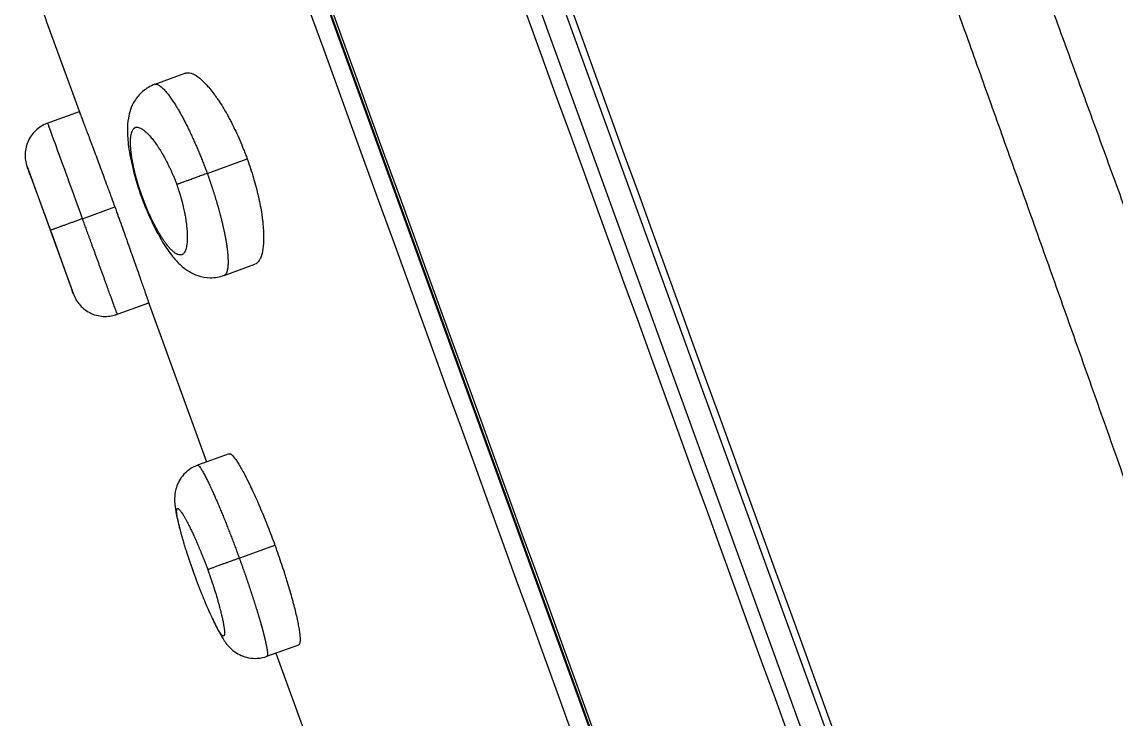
# Model space of a CAD drawing. Extents: x 0 to 1128, y 0 to 827.
# Drawn here: x 759.63 to 775.77, y 545.93 to 556.23 of the extents above; entities that cross this region are included whole.
import ezdxf

# ---------------------------------------------------------------- set-up
doc = ezdxf.new("R2010")
doc.units = 0
doc.header["$LTSCALE"] = 10
doc.header["$MEASUREMENT"] = 0
doc.layers.add('1', color=7, linetype='CONTINUOUS')

msp = doc.modelspace()

# ---------------------------------------------------------------- linework, layer by layer
at = {"layer": '1', "color": 7, "linetype": 'Continuous', "lineweight": -3}
for p, q in [((766.785, 558.739), (792.741, 487.231)), ((792.419, 487.141), (766.487, 558.582)), ((789.661, 486.141), (763.729, 557.581)), ((763.735, 557.583), (789.684, 486.096)), ((759.995, 556.225), (760.483, 554.88)), ((762.044, 555.467), (761.589, 555.302)), ((760.477, 554.899), (759.998, 554.725)), ((762.364, 553.988), (762.954, 554.202)), ((759.707, 554.088), (760.39, 552.207)), ((760.524, 553.32), (761.001, 553.493)), ((762.612, 552.482), (763.067, 552.647)), ((760.997, 551.896), (761.501, 552.079)), ((761.494, 552.097), (762.353, 549.729)), ((762.689, 549.851), (762.221, 549.681)), ((762.837, 548.309), (763.362, 548.499)), ((763.245, 546.861), (763.713, 547.031)), ((763.377, 546.909), (764.237, 544.541))]:
    msp.add_line(p, q, dxfattribs=at)
for points, knots in [([(773.159, 561.003), (773.212, 560.858), (773.318, 560.566), (773.478, 560.125), (773.641, 559.677), (773.806, 559.223), (773.973, 558.762), (774.143, 558.296), (774.315, 557.823), (774.489, 557.343), (774.666, 556.858), (774.845, 556.365), (775.027, 555.867), (775.21, 555.362), (775.397, 554.851), (775.585, 554.334), (775.776, 553.81), (775.969, 553.28), (776.165, 552.744), (776.363, 552.201), (776.563, 551.652), (776.765, 551.097), (776.97, 550.535), (777.178, 549.968), (777.387, 549.393), (777.599, 548.813), (777.814, 548.226), (778.03, 547.632), (778.249, 547.033), (778.471, 546.427), (778.694, 545.815), (778.92, 545.196), (779.149, 544.571), (779.379, 543.94), (779.613, 543.303), (779.848, 542.659), (780.086, 542.008), (780.326, 541.352), (780.568, 540.689), (780.813, 540.02), (781.06, 539.344), (781.31, 538.663), (781.562, 537.974), (781.816, 537.28), (782.073, 536.579), (782.332, 535.872), (782.593, 535.159), (782.856, 534.439), (783.122, 533.713), (783.391, 532.98), (783.661, 532.242), (783.934, 531.497), (784.21, 530.745), (784.487, 529.987), (784.767, 529.223), (785.05, 528.453), (785.335, 527.676), (785.622, 526.893), (785.911, 526.104), (786.274, 525.114), (786.707, 523.934), (787.205, 522.575), (787.694, 521.241), (788.174, 519.932), (788.644, 518.649), (789.105, 517.39), (789.557, 516.157), (789.999, 514.95), (790.433, 513.767), (790.857, 512.61), (791.271, 511.478), (791.676, 510.371), (792.072, 509.289), (792.459, 508.233), (792.836, 507.202), (793.204, 506.196), (793.563, 505.215), (793.912, 504.26), (794.253, 503.33), (794.583, 502.425), (794.905, 501.545), (795.217, 500.69), (795.52, 499.861), (795.814, 499.057), (796.098, 498.278), (796.373, 497.525), (796.638, 496.797), (796.895, 496.094), (797.142, 495.416), (797.38, 494.763), (797.608, 494.136), (797.827, 493.534), (798.037, 492.957), (798.238, 492.406), (798.429, 491.879), (798.611, 491.378), (798.783, 490.902), (798.947, 490.452), (799.101, 490.026), (799.2, 489.751), (799.248, 489.618)], [0, 0, 0, 0, 0.00609, 0.012269, 0.018537, 0.024893, 0.031338, 0.037872, 0.044495, 0.051206, 0.058007, 0.064896, 0.071874, 0.07894, 0.086096, 0.09334, 0.100673, 0.108095, 0.115605, 0.123205, 0.130893, 0.13867, 0.146536, 0.15449, 0.162533, 0.170666, 0.178886, 0.187196, 0.195595, 0.204082, 0.212658, 0.221323, 0.230077, 0.238919, 0.24785, 0.256871, 0.265979, 0.275177, 0.284464, 0.293839, 0.303303, 0.312856, 0.322498, 0.332228, 0.342047, 0.351955, 0.361952, 0.372038, 0.382213, 0.392476, 0.402828, 0.413269, 0.423799, 0.434417, 0.445125, 0.455921, 0.466806, 0.47778, 0.488842, 0.499994, 0.519397, 0.538445, 0.55714, 0.575481, 0.593468, 0.611101, 0.62838, 0.645305, 0.661876, 0.678092, 0.693955, 0.709464, 0.724619, 0.73942, 0.753867, 0.76796, 0.781698, 0.795083, 0.808114, 0.820791, 0.833114, 0.845083, 0.856698, 0.867959, 0.878866, 0.889419, 0.899618, 0.909464, 0.918955, 0.928092, 0.936876, 0.945305, 0.95338, 0.961102, 0.96847, 0.975483, 0.982143, 0.988449, 0.994402, 1, 1, 1, 1]), ([(797.041, 488.82), (796.978, 488.995), (796.851, 489.347), (796.66, 489.876), (796.468, 490.409), (796.276, 490.945), (796.082, 491.484), (795.887, 492.027), (795.691, 492.574), (795.495, 493.124), (795.297, 493.677), (795.098, 494.234), (794.899, 494.794), (794.698, 495.358), (794.496, 495.926), (794.294, 496.496), (794.09, 497.07), (793.885, 497.648), (793.68, 498.229), (793.473, 498.814), (793.266, 499.402), (793.057, 499.993), (792.847, 500.588), (792.637, 501.187), (792.425, 501.789), (792.213, 502.394), (791.999, 503.003), (791.785, 503.615), (791.569, 504.231), (791.352, 504.85), (791.135, 505.473), (790.916, 506.099), (790.532, 507.202), (789.968, 508.824), (789.211, 511.005), (788.412, 513.313), (787.6, 515.665), (786.711, 518.246), (785.68, 521.241), (784.697, 524.1), (783.858, 526.542), (783.259, 528.285), (782.715, 529.864), (782.228, 531.28), (781.797, 532.532), (781.308, 533.95), (780.748, 535.569), (780.107, 537.423), (779.484, 539.218), (778.881, 540.955), (778.349, 542.481), (777.884, 543.812), (777.482, 544.963), (777.083, 546.1), (776.689, 547.223), (776.298, 548.332), (775.912, 549.427), (775.53, 550.508), (775.152, 551.575), (774.778, 552.629), (774.408, 553.668), (774.042, 554.693), (773.68, 555.705), (773.323, 556.702), (772.969, 557.686), (772.62, 558.656), (772.274, 559.611), (772.045, 560.244), (771.931, 560.557)], [0, 0, 0, 0, 0.007353, 0.014754, 0.022202, 0.029697, 0.03724, 0.044829, 0.052466, 0.060151, 0.067882, 0.075661, 0.083488, 0.091361, 0.099282, 0.10725, 0.115266, 0.123329, 0.131439, 0.139596, 0.147801, 0.156053, 0.164352, 0.172699, 0.181093, 0.189534, 0.198023, 0.206559, 0.215142, 0.223773, 0.23245, 0.241176, 0.249948, 0.278573, 0.30895, 0.341079, 0.374961, 0.407163, 0.448837, 0.499981, 0.526503, 0.550751, 0.572724, 0.592422, 0.609846, 0.624994, 0.651629, 0.677447, 0.702448, 0.726634, 0.750003, 0.766236, 0.782278, 0.79813, 0.81379, 0.829259, 0.844538, 0.859625, 0.874522, 0.889227, 0.903742, 0.918066, 0.932199, 0.946141, 0.959892, 0.973452, 0.986821, 1, 1, 1, 1]), ([(762.043, 555.467), (762.043, 555.467), (762.044, 555.467), (762.05, 555.47), (762.056, 555.471), (762.069, 555.473), (762.076, 555.474), (762.096, 555.473), (762.111, 555.471), (762.156, 555.457), (762.189, 555.44), (762.234, 555.407), (762.243, 555.4), (762.262, 555.385), (762.272, 555.377), (762.3, 555.351), (762.32, 555.332), (762.379, 555.269), (762.421, 555.219), (762.474, 555.146), (762.485, 555.131), (762.506, 555.101), (762.517, 555.085), (762.55, 555.037), (762.593, 554.969), (762.636, 554.896), (762.668, 554.838), (762.679, 554.818), (762.7, 554.778), (762.711, 554.758), (762.764, 554.655), (762.804, 554.569), (762.862, 554.435), (762.882, 554.39), (762.909, 554.32), (762.918, 554.296), (762.936, 554.249), (762.945, 554.226), (762.954, 554.202)], [0, 0, 0, 0, 0.001466, 0.001466, 0.03267, 0.03267, 0.063874, 0.063874, 0.126283, 0.126283, 0.2511, 0.2511, 0.282304, 0.282304, 0.313508, 0.313508, 0.375916, 0.375916, 0.500733, 0.500733, 0.531937, 0.531937, 0.563141, 0.563141, 0.62555, 0.687958, 0.687958, 0.719162, 0.719162, 0.750367, 0.750367, 0.875183, 0.875183, 0.937592, 0.937592, 0.968796, 0.968796, 1, 1, 1, 1]), ([(761.593, 555.304), (761.524, 555.278), (761.411, 555.213), (761.257, 555.028), (761.196, 554.827), (761.181, 554.619), (761.199, 554.37), (761.267, 554.031), (761.345, 553.777), (761.395, 553.636)], [0, 0, 0, 0, 0.115148, 0.214415, 0.374506, 0.487247, 0.629878, 0.801809, 1, 1, 1, 1]), ([(761.589, 555.302), (761.589, 555.302), (761.595, 555.304), (761.607, 555.306), (761.627, 555.302), (761.649, 555.293), (761.671, 555.278), (761.693, 555.259), (761.717, 555.237), (761.74, 555.213), (761.763, 555.186), (761.785, 555.158), (761.807, 555.129), (761.828, 555.1), (761.848, 555.071), (761.867, 555.042), (761.885, 555.015), (761.902, 554.989), (761.917, 554.963), (761.932, 554.938), (761.948, 554.911), (761.963, 554.884), (761.978, 554.856), (761.994, 554.828), (762.009, 554.799), (762.024, 554.77), (762.04, 554.74), (762.055, 554.709), (762.07, 554.679), (762.086, 554.648), (762.101, 554.616), (762.116, 554.584), (762.131, 554.552), (762.146, 554.52), (762.161, 554.487), (762.175, 554.455), (762.19, 554.422), (762.204, 554.389), (762.219, 554.355), (762.233, 554.322), (762.247, 554.289), (762.261, 554.255), (762.274, 554.222), (762.288, 554.188), (762.301, 554.155), (762.314, 554.121), (762.327, 554.088), (762.339, 554.054), (762.352, 554.021), (762.36, 553.999), (762.364, 553.988)], [0, 0, 0, 0, 0.001384, 0.046079, 0.088946, 0.129987, 0.169201, 0.206588, 0.242149, 0.275883, 0.30779, 0.33787, 0.366124, 0.392551, 0.417151, 0.439926, 0.460875, 0.479998, 0.497296, 0.514924, 0.532456, 0.549891, 0.56723, 0.584473, 0.60162, 0.618672, 0.635628, 0.65249, 0.669256, 0.685929, 0.702507, 0.718991, 0.735382, 0.751679, 0.767883, 0.783994, 0.800014, 0.815941, 0.831776, 0.847519, 0.863172, 0.878734, 0.894205, 0.909586, 0.924877, 0.940079, 0.955192, 0.970216, 0.985152, 1, 1, 1, 1]), ([(760.477, 554.899), (760.477, 554.899), (760.477, 554.899), (760.477, 554.899), (760.478, 554.897), (760.48, 554.89), (760.481, 554.887), (760.484, 554.88), (760.485, 554.876), (760.494, 554.854), (760.504, 554.828), (760.521, 554.784), (760.524, 554.774), (760.532, 554.755), (760.536, 554.744), (760.548, 554.712), (760.557, 554.688), (760.586, 554.612), (760.608, 554.554), (760.639, 554.472), (760.645, 554.456), (760.658, 554.421), (760.664, 554.404), (760.684, 554.351), (760.712, 554.277), (760.741, 554.199), (760.771, 554.117), (760.787, 554.075), (760.834, 553.947), (760.867, 553.86), (760.908, 553.747), (760.916, 553.724), (760.933, 553.679), (760.942, 553.656), (760.967, 553.586), (760.984, 553.54), (761.001, 553.493)], [0, 0, 0, 0, 0.00067, 0.00067, 0.063128, 0.063128, 0.094357, 0.094357, 0.125586, 0.125586, 0.250502, 0.250502, 0.281731, 0.281731, 0.31296, 0.31296, 0.375419, 0.375419, 0.500335, 0.500335, 0.531564, 0.531564, 0.562793, 0.562793, 0.625251, 0.687709, 0.687709, 0.750167, 0.750167, 0.875084, 0.875084, 0.906313, 0.906313, 0.937542, 0.937542, 1, 1, 1, 1]), ([(760.016, 554.732), (759.954, 554.71), (759.87, 554.663), (759.778, 554.566), (759.723, 554.477), (759.688, 554.379), (759.67, 554.246), (759.685, 554.151), (759.707, 554.088)], [0, 0, 0, 0, 0.23833, 0.367082, 0.498814, 0.630721, 0.759977, 1, 1, 1, 1]), ([(760.524, 553.32), (760.391, 553.689), (760.257, 554.057), (760.067, 554.578), (760.011, 554.731), (760.012, 554.731)], [0, 0, 0, 0, 0.5, 0.5, 1, 1, 1, 1]), ([(761.407, 553.641), (761.405, 553.645), (761.402, 553.655), (761.397, 553.669), (761.392, 553.683), (761.387, 553.697), (761.382, 553.711), (761.378, 553.725), (761.373, 553.738), (761.368, 553.752), (761.364, 553.766), (761.359, 553.78), (761.355, 553.794), (761.351, 553.807), (761.347, 553.821), (761.342, 553.835), (761.338, 553.848), (761.334, 553.862), (761.331, 553.875), (761.327, 553.888), (761.323, 553.902), (761.319, 553.915), (761.316, 553.928), (761.312, 553.941), (761.309, 553.954), (761.299, 553.991), (761.286, 554.047), (761.271, 554.116), (761.26, 554.172), (761.253, 554.216), (761.248, 554.248), (761.245, 554.27), (761.243, 554.288), (761.241, 554.304), (761.239, 554.323), (761.237, 554.342), (761.236, 554.361), (761.234, 554.379), (761.233, 554.398), (761.233, 554.417), (761.232, 554.435), (761.232, 554.454), (761.232, 554.472), (761.233, 554.49), (761.234, 554.507), (761.236, 554.524), (761.239, 554.55), (761.245, 554.581), (761.255, 554.611), (761.266, 554.633), (761.277, 554.648), (761.287, 554.657), (761.296, 554.663), (761.306, 554.668), (761.319, 554.671), (761.339, 554.67), (761.365, 554.664), (761.399, 554.647), (761.432, 554.623), (761.461, 554.597), (761.484, 554.576), (761.506, 554.553), (761.527, 554.529), (761.549, 554.503), (761.57, 554.477), (761.59, 554.449), (761.606, 554.426), (761.623, 554.403), (761.643, 554.372), (761.677, 554.32), (761.723, 554.241), (761.762, 554.169), (761.788, 554.116), (761.799, 554.094), (761.81, 554.071), (761.821, 554.047), (761.832, 554.024), (761.843, 554), (761.853, 553.975), (761.864, 553.951), (761.874, 553.926), (761.884, 553.901), (761.894, 553.875), (761.903, 553.85), (761.91, 553.833), (761.913, 553.824)], [0, 0, 0, 0, 0.004673, 0.009337, 0.013992, 0.018638, 0.023275, 0.027903, 0.032523, 0.037133, 0.041735, 0.046329, 0.050913, 0.055489, 0.060056, 0.064615, 0.069164, 0.073704, 0.078235, 0.082756, 0.087268, 0.091771, 0.096263, 0.100746, 0.105219, 0.109682, 0.139129, 0.164519, 0.185854, 0.203151, 0.216429, 0.225708, 0.231001, 0.238982, 0.247173, 0.255576, 0.264193, 0.273025, 0.282075, 0.291344, 0.300835, 0.310548, 0.320486, 0.33065, 0.341042, 0.351662, 0.362512, 0.391816, 0.417851, 0.440577, 0.459965, 0.475997, 0.488658, 0.497936, 0.515232, 0.537545, 0.564834, 0.597029, 0.634033, 0.652654, 0.670686, 0.688142, 0.705037, 0.721385, 0.737202, 0.752494, 0.767268, 0.773353, 0.788638, 0.813159, 0.846945, 0.889969, 0.898306, 0.906666, 0.915047, 0.923449, 0.931872, 0.940315, 0.948778, 0.957262, 0.965765, 0.974289, 0.982836, 0.991405, 1, 1, 1, 1]), ([(762.954, 554.202), (762.988, 554.107), (763.019, 554.013), (763.06, 553.873), (763.073, 553.826), (763.091, 553.757), (763.097, 553.733), (763.108, 553.687), (763.114, 553.665), (763.139, 553.552), (763.155, 553.466), (763.171, 553.363), (763.174, 553.343), (763.179, 553.303), (763.181, 553.283), (763.187, 553.225), (763.194, 553.151), (763.196, 553.083), (763.196, 553.034), (763.196, 553.018), (763.195, 552.987), (763.195, 552.972), (763.19, 552.899), (763.183, 552.848), (763.167, 552.784), (763.161, 552.764), (763.15, 552.738), (763.146, 552.73), (763.138, 552.714), (763.134, 552.707), (763.112, 552.674), (763.091, 552.657), (763.067, 552.647), (763.067, 552.647), (763.066, 552.647)], [0, 0, 0, 0, 0.124634, 0.124634, 0.186951, 0.186951, 0.218109, 0.218109, 0.249268, 0.249268, 0.373902, 0.373902, 0.40506, 0.40506, 0.436219, 0.436219, 0.498536, 0.560853, 0.560853, 0.592011, 0.592011, 0.62317, 0.62317, 0.747804, 0.747804, 0.810121, 0.810121, 0.841279, 0.841279, 0.872438, 0.872438, 0.997071, 0.997071, 1, 1, 1, 1]), ([(760.054, 553.149), (760.052, 553.155), (760.048, 553.165), (760.043, 553.18), (760.037, 553.195), (760.032, 553.211), (760.026, 553.226), (760.021, 553.241), (760.015, 553.256), (760.01, 553.271), (760.004, 553.286), (759.999, 553.301), (759.993, 553.316), (759.988, 553.331), (759.982, 553.346), (759.977, 553.361), (759.971, 553.376), (759.966, 553.391), (759.96, 553.406), (759.955, 553.421), (759.95, 553.435), (759.944, 553.45), (759.939, 553.465), (759.933, 553.48), (759.928, 553.494), (759.914, 553.533), (759.891, 553.594), (759.862, 553.673), (759.835, 553.747), (759.807, 553.822), (759.779, 553.896), (759.754, 553.964), (759.733, 554.018), (759.718, 554.058), (759.709, 554.083), (759.707, 554.088), (759.707, 554.088)], [0, 0, 0, 0, 0.010354, 0.020691, 0.031012, 0.041322, 0.051622, 0.061917, 0.072208, 0.0825, 0.092794, 0.103094, 0.113403, 0.123724, 0.134059, 0.144413, 0.154787, 0.165185, 0.175609, 0.186062, 0.196548, 0.207069, 0.217627, 0.228226, 0.238869, 0.249558, 0.312845, 0.375182, 0.43718, 0.499462, 0.582284, 0.665241, 0.74977, 0.834341, 0.917386, 1, 1, 1, 1]), ([(762.364, 553.988), (762.366, 553.982), (762.37, 553.97), (762.377, 553.952), (762.383, 553.935), (762.389, 553.917), (762.395, 553.899), (762.402, 553.881), (762.408, 553.862), (762.414, 553.844), (762.42, 553.826), (762.426, 553.808), (762.432, 553.79), (762.438, 553.771), (762.444, 553.753), (762.45, 553.734), (762.456, 553.716), (762.462, 553.698), (762.468, 553.679), (762.474, 553.661), (762.479, 553.642), (762.485, 553.624), (762.491, 553.605), (762.496, 553.586), (762.502, 553.568), (762.507, 553.549), (762.512, 553.531), (762.518, 553.512), (762.523, 553.494), (762.528, 553.475), (762.533, 553.457), (762.538, 553.438), (762.543, 553.42), (762.548, 553.402), (762.553, 553.383), (762.558, 553.365), (762.563, 553.347), (762.567, 553.329), (762.572, 553.311), (762.576, 553.292), (762.581, 553.274), (762.585, 553.257), (762.589, 553.239), (762.593, 553.221), (762.597, 553.203), (762.601, 553.186), (762.605, 553.168), (762.609, 553.151), (762.613, 553.134), (762.616, 553.116), (762.62, 553.099), (762.623, 553.082), (762.627, 553.066), (762.63, 553.049), (762.633, 553.032), (762.636, 553.016), (762.639, 553), (762.642, 552.984), (762.644, 552.968), (762.647, 552.954), (762.648, 552.942), (762.65, 552.932), (762.652, 552.921), (762.653, 552.911), (762.654, 552.9), (762.656, 552.889), (762.657, 552.877), (762.659, 552.866), (762.66, 552.854), (762.661, 552.842), (762.663, 552.83), (762.664, 552.818), (762.665, 552.806), (762.666, 552.793), (762.667, 552.781), (762.668, 552.769), (762.669, 552.756), (762.669, 552.743), (762.67, 552.731), (762.67, 552.718), (762.671, 552.706), (762.671, 552.693), (762.671, 552.681), (762.671, 552.669), (762.671, 552.656), (762.67, 552.644), (762.67, 552.633), (762.669, 552.621), (762.668, 552.61), (762.667, 552.599), (762.666, 552.588), (762.664, 552.577), (762.662, 552.567), (762.66, 552.558), (762.658, 552.548), (762.655, 552.539), (762.653, 552.531), (762.649, 552.523), (762.646, 552.516), (762.642, 552.509), (762.638, 552.503), (762.634, 552.497), (762.629, 552.492), (762.624, 552.488), (762.618, 552.485), (762.614, 552.483), (762.612, 552.482)], [0, 0, 0, 0, 0.007924, 0.015874, 0.023849, 0.03185, 0.039876, 0.047928, 0.056007, 0.06411, 0.07224, 0.080396, 0.088578, 0.096786, 0.10502, 0.11328, 0.121566, 0.129879, 0.138218, 0.146583, 0.154975, 0.163394, 0.171839, 0.18031, 0.188808, 0.197333, 0.205885, 0.214463, 0.223068, 0.231701, 0.24036, 0.249046, 0.257759, 0.266499, 0.275266, 0.28406, 0.292882, 0.301731, 0.310607, 0.31951, 0.328441, 0.337399, 0.346385, 0.355398, 0.364439, 0.373507, 0.382603, 0.391726, 0.400878, 0.410057, 0.419263, 0.428498, 0.43776, 0.447051, 0.456369, 0.465715, 0.475089, 0.484491, 0.493922, 0.50338, 0.509365, 0.515563, 0.521975, 0.5286, 0.53544, 0.542493, 0.54976, 0.55724, 0.564935, 0.572843, 0.580965, 0.589301, 0.59785, 0.606614, 0.615591, 0.624783, 0.634188, 0.643807, 0.65364, 0.663687, 0.673947, 0.684422, 0.695111, 0.706013, 0.71713, 0.72846, 0.740004, 0.751763, 0.763735, 0.775921, 0.788321, 0.800935, 0.813763, 0.826805, 0.840061, 0.853531, 0.867215, 0.881113, 0.895225, 0.909551, 0.924091, 0.938845, 0.953813, 0.968994, 0.98439, 1, 1, 1, 1]), ([(761.913, 553.824), (761.915, 553.82), (761.918, 553.81), (761.923, 553.796), (761.928, 553.782), (761.933, 553.768), (761.937, 553.754), (761.942, 553.74), (761.947, 553.726), (761.951, 553.712), (761.955, 553.698), (761.96, 553.684), (761.964, 553.67), (761.968, 553.656), (761.972, 553.642), (761.976, 553.628), (761.98, 553.615), (761.984, 553.601), (761.987, 553.587), (761.991, 553.574), (761.995, 553.56), (761.998, 553.547), (762.001, 553.533), (762.005, 553.52), (762.008, 553.507), (762.016, 553.471), (762.028, 553.415), (762.041, 553.347), (762.05, 553.289), (762.056, 553.243), (762.06, 553.207), (762.063, 553.181), (762.065, 553.156), (762.067, 553.129), (762.069, 553.097), (762.07, 553.065), (762.07, 553.032), (762.069, 552.999), (762.066, 552.966), (762.063, 552.933), (762.057, 552.899), (762.048, 552.867), (762.037, 552.839), (762.025, 552.818), (762.012, 552.803), (762, 552.793), (761.986, 552.786), (761.968, 552.783), (761.942, 552.786), (761.907, 552.8), (761.868, 552.828), (761.828, 552.865), (761.793, 552.904), (761.761, 552.945), (761.732, 552.985), (761.708, 553.02), (761.688, 553.051), (761.668, 553.083), (761.643, 553.124), (761.614, 553.177), (761.579, 553.242), (761.551, 553.299), (761.531, 553.341), (761.52, 553.363), (761.51, 553.387), (761.499, 553.41), (761.489, 553.434), (761.478, 553.459), (761.468, 553.484), (761.458, 553.509), (761.447, 553.535), (761.437, 553.561), (761.427, 553.587), (761.417, 553.614), (761.41, 553.632), (761.407, 553.641)], [0, 0, 0, 0, 0.004694, 0.00938, 0.014059, 0.018731, 0.023396, 0.028054, 0.032706, 0.037352, 0.041992, 0.046625, 0.051253, 0.055874, 0.06049, 0.0651, 0.069703, 0.074301, 0.078893, 0.083479, 0.088058, 0.092632, 0.097198, 0.101759, 0.106312, 0.110859, 0.13947, 0.164601, 0.186233, 0.204363, 0.218995, 0.230141, 0.237811, 0.250965, 0.265115, 0.280264, 0.29642, 0.313597, 0.331811, 0.351078, 0.371416, 0.398501, 0.423407, 0.446097, 0.466538, 0.484707, 0.50059, 0.523112, 0.552195, 0.587786, 0.629795, 0.662168, 0.691513, 0.717871, 0.741285, 0.761797, 0.773517, 0.788928, 0.80805, 0.830908, 0.857517, 0.887884, 0.896136, 0.904453, 0.912835, 0.921278, 0.929784, 0.938351, 0.946979, 0.955666, 0.964413, 0.97322, 0.982086, 0.991012, 1, 1, 1, 1]), ([(761.001, 553.493), (761.035, 553.4), (761.068, 553.308), (761.116, 553.173), (761.132, 553.128), (761.156, 553.062), (761.164, 553.04), (761.18, 552.996), (761.187, 552.974), (761.225, 552.867), (761.254, 552.786), (761.288, 552.69), (761.295, 552.671), (761.308, 552.633), (761.314, 552.615), (761.333, 552.561), (761.345, 552.527), (761.379, 552.429), (761.4, 552.37), (761.422, 552.305), (761.427, 552.293), (761.435, 552.269), (761.439, 552.257), (761.45, 552.224), (761.464, 552.185), (761.475, 552.154), (761.482, 552.133), (761.484, 552.127), (761.488, 552.116), (761.489, 552.111), (761.497, 552.088), (761.5, 552.079), (761.5, 552.079), (761.5, 552.079), (761.5, 552.079)], [0, 0, 0, 0, 0.124808, 0.124808, 0.187213, 0.187213, 0.218415, 0.218415, 0.249617, 0.249617, 0.374425, 0.374425, 0.405627, 0.405627, 0.436829, 0.436829, 0.499234, 0.499234, 0.624042, 0.624042, 0.655244, 0.655244, 0.686446, 0.686446, 0.74885, 0.811255, 0.811255, 0.842457, 0.842457, 0.873659, 0.873659, 0.998467, 0.998467, 1, 1, 1, 1]), ([(761.395, 553.636), (761.447, 553.496), (761.55, 553.251), (761.716, 552.947), (761.861, 552.746), (762.006, 552.595), (762.182, 552.481), (762.418, 552.437), (762.547, 552.459), (762.617, 552.484)], [0, 0, 0, 0, 0.198161, 0.370057, 0.512668, 0.62542, 0.785507, 0.884785, 1, 1, 1, 1]), ([(761.036, 551.909), (761.036, 551.909), (761.036, 551.909), (761.036, 551.911), (761.033, 551.918), (761.026, 551.939), (761.011, 551.98), (760.985, 552.05), (760.944, 552.162), (760.902, 552.277), (760.869, 552.371), (760.851, 552.42), (760.832, 552.471), (760.814, 552.522), (760.795, 552.573), (760.777, 552.624), (760.758, 552.675), (760.74, 552.725), (760.722, 552.775), (760.704, 552.824), (760.686, 552.873), (760.669, 552.92), (760.652, 552.966), (760.636, 553.011), (760.62, 553.055), (760.605, 553.097), (760.59, 553.138), (760.576, 553.177), (760.562, 553.215), (760.549, 553.252), (760.536, 553.286), (760.528, 553.309), (760.524, 553.32)], [0, 0, 0, 0, 0.000004, 0.028448, 0.071194, 0.128274, 0.199728, 0.285546, 0.385616, 0.499791, 0.530234, 0.559951, 0.588943, 0.617212, 0.644755, 0.67157, 0.697654, 0.723003, 0.747614, 0.771485, 0.794613, 0.816998, 0.838638, 0.859533, 0.879684, 0.899092, 0.917757, 0.935681, 0.952866, 0.969313, 0.985024, 1, 1, 1, 1]), ([(760.39, 552.207), (760.39, 552.207), (760.388, 552.212), (760.379, 552.237), (760.365, 552.277), (760.346, 552.332), (760.322, 552.4), (760.296, 552.475), (760.269, 552.551), (760.243, 552.625), (760.214, 552.704), (760.191, 552.769), (760.174, 552.817), (760.164, 552.844), (760.154, 552.871), (760.145, 552.898), (760.135, 552.926), (760.125, 552.954), (760.115, 552.981), (760.105, 553.009), (760.095, 553.037), (760.085, 553.065), (760.074, 553.093), (760.064, 553.121), (760.057, 553.14), (760.054, 553.149)], [0, 0, 0, 0, 0.082567, 0.165615, 0.250215, 0.33472, 0.417679, 0.50053, 0.562791, 0.624783, 0.68713, 0.750441, 0.770134, 0.789679, 0.809092, 0.828391, 0.847595, 0.866721, 0.885789, 0.904816, 0.923821, 0.942823, 0.961842, 0.980894, 1, 1, 1, 1]), ([(760.39, 552.207), (760.413, 552.145), (760.463, 552.061), (760.562, 551.971), (760.652, 551.918), (760.751, 551.886), (760.884, 551.87), (760.979, 551.888), (761.04, 551.911)], [0, 0, 0, 0, 0.240045, 0.369315, 0.501233, 0.632968, 0.761715, 1, 1, 1, 1]), ([(762.689, 549.85), (762.693, 549.852), (762.699, 549.852), (762.709, 549.847), (762.712, 549.845), (762.719, 549.84), (762.723, 549.837), (762.743, 549.819), (762.762, 549.796), (762.79, 549.757), (762.796, 549.748), (762.808, 549.73), (762.814, 549.72), (762.833, 549.69), (762.846, 549.668), (762.887, 549.597), (762.916, 549.542), (762.956, 549.463), (762.964, 549.447), (762.98, 549.414), (762.988, 549.398), (763.013, 549.346), (763.046, 549.275), (763.081, 549.198), (763.107, 549.139), (763.116, 549.118), (763.134, 549.077), (763.143, 549.056), (763.187, 548.951), (763.222, 548.865), (763.275, 548.73), (763.293, 548.685), (763.328, 548.592), (763.345, 548.546), (763.362, 548.499)], [0, 0, 0, 0, 0.062208, 0.062208, 0.093468, 0.093468, 0.124728, 0.124728, 0.249767, 0.249767, 0.281026, 0.281026, 0.312286, 0.312286, 0.374805, 0.374805, 0.499844, 0.499844, 0.531104, 0.531104, 0.562364, 0.562364, 0.624883, 0.687403, 0.687403, 0.718662, 0.718662, 0.749922, 0.749922, 0.874961, 0.874961, 0.937481, 0.937481, 1, 1, 1, 1]), ([(762.225, 549.683), (762.178, 549.666), (762.095, 549.622), (761.972, 549.504), (761.896, 549.347), (761.878, 549.185), (761.886, 549.09), (761.907, 548.953), (761.939, 548.822), (761.962, 548.736), (761.965, 548.725)], [0, 0, 0, 0, 0.11102, 0.214985, 0.385123, 0.503502, 0.614005, 0.770332, 0.972403, 1, 1, 1, 1]), ([(762.221, 549.681), (762.221, 549.681), (762.225, 549.682), (762.236, 549.677), (762.259, 549.649), (762.286, 549.607), (762.315, 549.555), (762.344, 549.499), (762.373, 549.443), (762.399, 549.389), (762.422, 549.34), (762.44, 549.3), (762.456, 549.265), (762.469, 549.235), (762.483, 549.203), (762.497, 549.171), (762.511, 549.139), (762.525, 549.105), (762.54, 549.072), (762.554, 549.037), (762.568, 549.003), (762.583, 548.968), (762.597, 548.932), (762.612, 548.896), (762.626, 548.86), (762.641, 548.824), (762.655, 548.788), (762.67, 548.751), (762.684, 548.714), (762.699, 548.677), (762.713, 548.64), (762.727, 548.603), (762.742, 548.566), (762.756, 548.529), (762.77, 548.492), (762.783, 548.455), (762.797, 548.418), (762.811, 548.382), (762.824, 548.345), (762.833, 548.321), (762.837, 548.309)], [0, 0, 0, 0, 0.000239, 0.083361, 0.159575, 0.228878, 0.291269, 0.346746, 0.395308, 0.436952, 0.471679, 0.499486, 0.51886, 0.538122, 0.557272, 0.576312, 0.59524, 0.614056, 0.632762, 0.651356, 0.669839, 0.688211, 0.706473, 0.724623, 0.742663, 0.760591, 0.778409, 0.796117, 0.813713, 0.8312, 0.848575, 0.865841, 0.882996, 0.900041, 0.916976, 0.9338, 0.950515, 0.96712, 0.983615, 1, 1, 1, 1]), ([(762.176, 548.069), (762.174, 548.073), (762.171, 548.082), (762.166, 548.096), (762.161, 548.109), (762.156, 548.123), (762.151, 548.136), (762.147, 548.15), (762.142, 548.163), (762.137, 548.176), (762.133, 548.19), (762.128, 548.203), (762.124, 548.216), (762.119, 548.229), (762.115, 548.242), (762.11, 548.255), (762.106, 548.268), (762.102, 548.28), (762.097, 548.293), (762.093, 548.305), (762.089, 548.318), (762.085, 548.33), (762.081, 548.342), (762.077, 548.354), (762.073, 548.366), (762.069, 548.378), (762.065, 548.39), (762.055, 548.421), (762.04, 548.47), (762.021, 548.532), (762.004, 548.588), (761.99, 548.637), (761.978, 548.68), (761.963, 548.734), (761.946, 548.801), (761.928, 548.881), (761.918, 548.939), (761.914, 548.977), (761.912, 548.999), (761.913, 549.015), (761.914, 549.026), (761.917, 549.034), (761.92, 549.039), (761.924, 549.042), (761.93, 549.042), (761.938, 549.038), (761.948, 549.03), (761.964, 549.013), (761.984, 548.986), (762.007, 548.95), (762.028, 548.916), (762.048, 548.88), (762.067, 548.844), (762.085, 548.809), (762.104, 548.773), (762.125, 548.729), (762.151, 548.674), (762.175, 548.621), (762.196, 548.574), (762.211, 548.54), (762.226, 548.505), (762.239, 548.474), (762.25, 548.449), (762.258, 548.428), (762.267, 548.407), (762.276, 548.386), (762.285, 548.363), (762.294, 548.34), (762.303, 548.317), (762.313, 548.293), (762.322, 548.269), (762.332, 548.244), (762.341, 548.218), (762.351, 548.192), (762.361, 548.166), (762.367, 548.148), (762.371, 548.139)], [0, 0, 0, 0, 0.004635, 0.009253, 0.013855, 0.018442, 0.023012, 0.027567, 0.032106, 0.036629, 0.041136, 0.045628, 0.050105, 0.054566, 0.059011, 0.06344, 0.067854, 0.072252, 0.076635, 0.081001, 0.085352, 0.089686, 0.094005, 0.098307, 0.102594, 0.106864, 0.111117, 0.115354, 0.140138, 0.164861, 0.18672, 0.206902, 0.225424, 0.2423, 0.279894, 0.323708, 0.373887, 0.397296, 0.418825, 0.438456, 0.456176, 0.471977, 0.485856, 0.49781, 0.517596, 0.537728, 0.558194, 0.581106, 0.620752, 0.648183, 0.67346, 0.696613, 0.717673, 0.73667, 0.753632, 0.774445, 0.799727, 0.829523, 0.84311, 0.856713, 0.870328, 0.883955, 0.89141, 0.898995, 0.90671, 0.914553, 0.922526, 0.930626, 0.938854, 0.947209, 0.955691, 0.964299, 0.973034, 0.981895, 0.990883, 1, 1, 1, 1]), ([(763.362, 548.499), (763.396, 548.406), (763.428, 548.313), (763.473, 548.177), (763.488, 548.131), (763.51, 548.064), (763.517, 548.041), (763.531, 547.997), (763.538, 547.975), (763.571, 547.866), (763.595, 547.783), (763.622, 547.684), (763.627, 547.665), (763.637, 547.626), (763.642, 547.607), (763.656, 547.552), (763.665, 547.516), (763.689, 547.415), (763.701, 547.353), (763.714, 547.285), (763.716, 547.272), (763.72, 547.246), (763.722, 547.234), (763.727, 547.199), (763.731, 547.157), (763.733, 547.122), (763.733, 547.1), (763.733, 547.092), (763.732, 547.079), (763.732, 547.073), (763.728, 547.046), (763.722, 547.034), (763.712, 547.03), (763.712, 547.03), (763.712, 547.03)], [0, 0, 0, 0, 0.124828, 0.124828, 0.187242, 0.187242, 0.218449, 0.218449, 0.249656, 0.249656, 0.374484, 0.374484, 0.405692, 0.405692, 0.436899, 0.436899, 0.499313, 0.499313, 0.624141, 0.624141, 0.655348, 0.655348, 0.686555, 0.686555, 0.748969, 0.811383, 0.811383, 0.84259, 0.84259, 0.873797, 0.873797, 0.998625, 0.998625, 1, 1, 1, 1]), ([(762.176, 548.069), (762.174, 548.074), (762.17, 548.084), (762.165, 548.099), (762.159, 548.115), (762.154, 548.13), (762.148, 548.145), (762.143, 548.16), (762.138, 548.176), (762.132, 548.191), (762.127, 548.206), (762.122, 548.221), (762.116, 548.236), (762.111, 548.251), (762.106, 548.267), (762.101, 548.282), (762.096, 548.297), (762.091, 548.312), (762.086, 548.327), (762.082, 548.337), (762.08, 548.342), (762.08, 548.343)], [0, 0, 0, 0, 0.055488, 0.110877, 0.166183, 0.221423, 0.276613, 0.331769, 0.386907, 0.442043, 0.497194, 0.552375, 0.607604, 0.662895, 0.718266, 0.773732, 0.829308, 0.885012, 0.940857, 0.996861, 1, 1, 1, 1]), ([(762.837, 548.309), (762.839, 548.303), (762.844, 548.291), (762.85, 548.274), (762.856, 548.256), (762.863, 548.238), (762.869, 548.22), (762.875, 548.203), (762.882, 548.185), (762.888, 548.167), (762.894, 548.149), (762.901, 548.131), (762.907, 548.113), (762.913, 548.095), (762.919, 548.077), (762.926, 548.059), (762.932, 548.041), (762.938, 548.023), (762.944, 548.005), (762.951, 547.986), (762.957, 547.968), (762.963, 547.95), (762.969, 547.932), (762.975, 547.914), (762.981, 547.896), (762.987, 547.878), (762.993, 547.86), (762.999, 547.841), (763.005, 547.823), (763.011, 547.805), (763.017, 547.787), (763.023, 547.769), (763.029, 547.751), (763.035, 547.734), (763.041, 547.716), (763.046, 547.698), (763.052, 547.68), (763.058, 547.662), (763.063, 547.645), (763.069, 547.627), (763.074, 547.61), (763.08, 547.592), (763.085, 547.575), (763.09, 547.558), (763.096, 547.541), (763.101, 547.524), (763.106, 547.507), (763.111, 547.49), (763.116, 547.473), (763.121, 547.457), (763.126, 547.44), (763.131, 547.424), (763.136, 547.408), (763.141, 547.392), (763.145, 547.376), (763.15, 547.36), (763.154, 547.344), (763.159, 547.329), (763.163, 547.313), (763.167, 547.301), (763.169, 547.29), (763.172, 547.282), (763.174, 547.273), (763.177, 547.264), (763.179, 547.254), (763.182, 547.245), (763.184, 547.235), (763.187, 547.224), (763.19, 547.214), (763.193, 547.203), (763.195, 547.192), (763.198, 547.181), (763.201, 547.17), (763.204, 547.158), (763.207, 547.146), (763.21, 547.134), (763.213, 547.122), (763.216, 547.11), (763.218, 547.098), (763.221, 547.086), (763.224, 547.074), (763.227, 547.062), (763.229, 547.05), (763.232, 547.038), (763.234, 547.026), (763.237, 547.014), (763.239, 547.002), (763.241, 546.991), (763.243, 546.98), (763.245, 546.969), (763.247, 546.958), (763.248, 546.948), (763.25, 546.938), (763.251, 546.928), (763.252, 546.919), (763.253, 546.911), (763.253, 546.902), (763.254, 546.895), (763.254, 546.888), (763.253, 546.882), (763.253, 546.876), (763.252, 546.871), (763.25, 546.867), (763.249, 546.864), (763.247, 546.862), (763.245, 546.861), (763.245, 546.861)], [0, 0, 0, 0, 0.007893, 0.015811, 0.023755, 0.031724, 0.03972, 0.047741, 0.055788, 0.063861, 0.071959, 0.080084, 0.088234, 0.09641, 0.104612, 0.112839, 0.121093, 0.129372, 0.137677, 0.146008, 0.154365, 0.162748, 0.171156, 0.179591, 0.188051, 0.196538, 0.20505, 0.213588, 0.222152, 0.230742, 0.239358, 0.248, 0.256668, 0.265362, 0.274082, 0.282828, 0.2916, 0.300397, 0.309221, 0.318071, 0.326947, 0.335849, 0.344777, 0.353731, 0.362711, 0.371717, 0.380749, 0.389807, 0.398891, 0.408001, 0.417138, 0.4263, 0.435489, 0.444704, 0.453944, 0.463211, 0.472504, 0.481823, 0.491169, 0.50054, 0.505587, 0.510893, 0.516456, 0.522278, 0.528358, 0.534697, 0.541293, 0.548148, 0.555261, 0.562633, 0.570262, 0.57815, 0.586296, 0.594701, 0.603363, 0.612284, 0.621463, 0.630901, 0.640596, 0.65055, 0.660762, 0.671233, 0.681961, 0.692948, 0.704193, 0.715697, 0.727459, 0.739479, 0.751757, 0.764293, 0.777088, 0.790141, 0.803452, 0.817022, 0.83085, 0.844936, 0.85928, 0.873882, 0.888743, 0.903862, 0.91924, 0.934875, 0.950769, 0.966921, 0.983331, 1, 1, 1, 1]), ([(762.371, 548.139), (762.372, 548.135), (762.376, 548.125), (762.381, 548.111), (762.385, 548.098), (762.39, 548.084), (762.395, 548.07), (762.4, 548.056), (762.405, 548.043), (762.409, 548.029), (762.414, 548.016), (762.418, 548.003), (762.423, 547.989), (762.427, 547.976), (762.432, 547.963), (762.436, 547.95), (762.44, 547.938), (762.444, 547.925), (762.449, 547.912), (762.453, 547.9), (762.457, 547.887), (762.461, 547.875), (762.464, 547.863), (762.468, 547.851), (762.472, 547.839), (762.476, 547.827), (762.479, 547.815), (762.489, 547.783), (762.504, 547.734), (762.522, 547.672), (762.537, 547.619), (762.549, 547.574), (762.559, 547.537), (762.566, 547.506), (762.575, 547.471), (762.585, 547.426), (762.598, 547.368), (762.609, 547.305), (762.616, 547.255), (762.619, 547.22), (762.619, 547.198), (762.618, 547.181), (762.615, 547.17), (762.611, 547.163), (762.603, 547.158), (762.584, 547.166), (762.555, 547.205), (762.527, 547.252), (762.509, 547.283), (762.492, 547.315), (762.476, 547.347), (762.461, 547.377), (762.448, 547.404), (762.433, 547.436), (762.413, 547.479), (762.384, 547.543), (762.347, 547.629), (762.316, 547.705), (762.294, 547.759), (762.285, 547.782), (762.275, 547.806), (762.266, 547.83), (762.256, 547.854), (762.247, 547.88), (762.237, 547.905), (762.227, 547.931), (762.217, 547.958), (762.207, 547.985), (762.196, 548.013), (762.186, 548.04), (762.179, 548.059), (762.176, 548.069)], [0, 0, 0, 0, 0.004731, 0.00944, 0.014127, 0.018792, 0.023436, 0.028057, 0.032657, 0.037235, 0.041792, 0.046327, 0.050841, 0.055333, 0.059803, 0.064252, 0.068679, 0.073084, 0.077467, 0.081828, 0.086168, 0.090485, 0.094779, 0.099052, 0.103302, 0.10753, 0.111735, 0.115917, 0.142085, 0.165689, 0.186736, 0.205237, 0.221208, 0.234662, 0.245609, 0.268938, 0.298588, 0.334664, 0.377282, 0.401866, 0.4249, 0.446359, 0.466223, 0.484479, 0.501121, 0.554385, 0.624255, 0.649432, 0.672403, 0.693181, 0.711782, 0.72822, 0.742512, 0.754671, 0.776024, 0.804614, 0.8405, 0.883743, 0.892043, 0.900453, 0.90897, 0.917595, 0.926326, 0.935164, 0.944109, 0.953158, 0.962314, 0.971575, 0.980943, 0.990417, 1, 1, 1, 1]), ([(762.439, 547.423), (762.442, 547.415), (762.478, 547.336), (762.537, 547.217), (762.609, 547.098), (762.664, 547.019), (762.782, 546.907), (762.941, 546.836), (763.111, 546.825), (763.202, 546.844), (763.249, 546.861)], [0, 0, 0, 0, 0.021643, 0.225177, 0.382783, 0.494335, 0.613417, 0.784257, 0.888595, 1, 1, 1, 1])]:
    msp.add_open_spline(points, degree=3, knots=knots, dxfattribs=at)
for points in [[(766.895, 558.729), (775.538, 534.916), (784.182, 511.103), (792.826, 487.29)], [(792.219, 487.07), (783.575, 510.883), (774.932, 534.696), (766.288, 558.509)], [(789.701, 486.156), (781.057, 509.969), (772.413, 533.782), (763.77, 557.595)], [(763.474, 557.488), (772.118, 533.675), (780.762, 509.862), (789.406, 486.049)], [(759.63, 557.251), (759.749, 556.908), (759.871, 556.566), (759.995, 556.225)]]:
    msp.add_open_spline(points, degree=3, dxfattribs=at)
for points, weights in [([(762.364, 553.988), (762.148, 553.909), (761.974, 553.846), (761.913, 553.824)], [1.0000005997, 0.867317818246, 0.867317622727, 1.00000001314]), ([(761.395, 553.636), (761.397, 553.637), (761.401, 553.638), (761.407, 553.641)], [0.926449002736, 0.947980447574, 0.972497446685, 1.00000000007]), ([(760.524, 553.32), (760.251, 553.221), (760.057, 553.151), (760.054, 553.149)], [1.00000000002, 0.807445285987, 0.807445285944, 0.999999999886]), ([(762.837, 548.309), (762.587, 548.218), (762.4, 548.15), (762.371, 548.139)], [1.00000014697, 0.831999539406, 0.831999491225, 1.00000000243])]:
    msp.add_rational_spline(points, weights, degree=3, dxfattribs=at)

doc.saveas('drawing.dxf')
